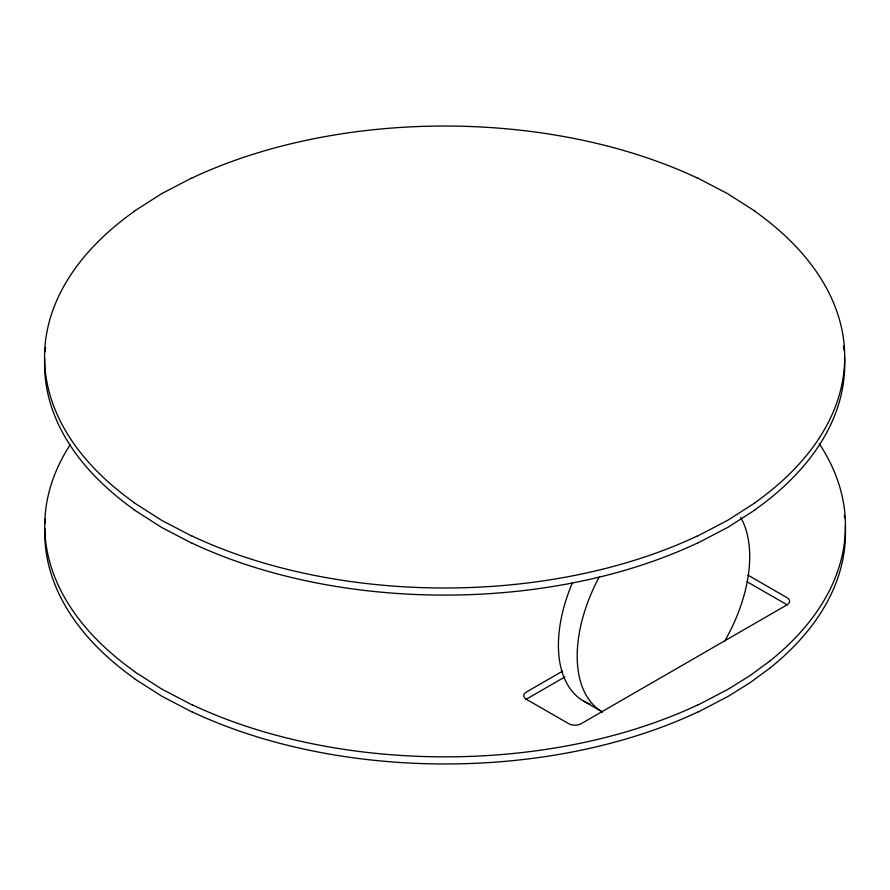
<?xml version="1.0" encoding="UTF-8"?>
<svg xmlns="http://www.w3.org/2000/svg" width="890" height="890" viewBox="0 0 890 890"><rect width="100%" height="100%" fill="white"/><g stroke="black" fill="none" stroke-linecap="round" stroke-linejoin="round"><path stroke-width="1.33" d="M769.928 660.97L750.237 675.443L728.265 689.183L697.849 705.058M769.928 668.09L750.237 682.563L728.265 696.303L697.849 712.167M134.234 211.197L161.702 193.653L192.084 177.8M755.054 502.817L727.586 520.361L697.193 536.225M755.054 509.937L727.586 527.481L697.193 543.334M562.547 671.16L526.246 692.12A8.6 4.962 0 0 0 526.224 699.151A8.6 4.962 0 0 0 525.656 699.607M564.894 676.923L526.246 699.229L568.866 723.77A8.611 4.973 0 0 0 581.059 723.759L787.149 604.777A8.6 4.973 0 0 0 787.149 597.746L748.056 575.185M697.193 177.8L727.586 193.653L755.054 211.197M192.095 536.225L161.702 520.361L134.234 502.817M192.095 543.334L161.702 527.481L134.234 509.937M192.385 705.058L161.969 689.194L134.479 671.639M192.385 712.178L161.969 696.303L134.479 678.747M747.166 581.782L787.149 604.855M583.673 701.131L602.463 711.978A121.975 70.421 -60 0 1 599.393 576.642M697.048 543.234A399.476 230.632 0 0 1 192.24 543.234M134.412 509.848A399.476 230.632 0 0 1 44.689 358.581M45.156 351.65A399.476 230.632 0 0 1 45.613 347.501M844.532 357.202A399.476 230.632 0 0 1 754.876 509.848M843.498 346.121A399.476 230.632 0 0 1 843.998 350.271M845.278 526.023A400.2 231.055 0 0 1 769.917 668.078M844.287 515.277A400.2 231.055 0 0 1 844.61 517.958M697.704 712.056A399.766 230.799 0 0 1 192.529 712.067M134.668 678.658A399.766 230.799 0 0 1 44.823 528.671M45.112 523.12A399.766 230.799 0 0 1 45.479 518.959M740.725 517.479A121.975 70.421 -60 0 1 724.449 641.556M590.293 704.201A121.975 70.421 -60 0 1 572.47 582.672M819.267 443.654A400.2 231.055 0 0 1 769.917 660.97M697.704 704.947A399.766 230.799 0 0 1 192.529 704.958M134.668 671.549A399.766 230.799 0 0 1 70.288 444.566M697.048 536.125A399.476 230.632 0 0 1 192.24 536.125M134.412 502.739A399.476 230.632 0 0 1 134.412 211.286M192.24 177.9A399.476 230.632 0 0 1 697.048 177.9M754.876 211.286A399.476 230.632 0 0 1 754.876 502.739"/></g></svg>
